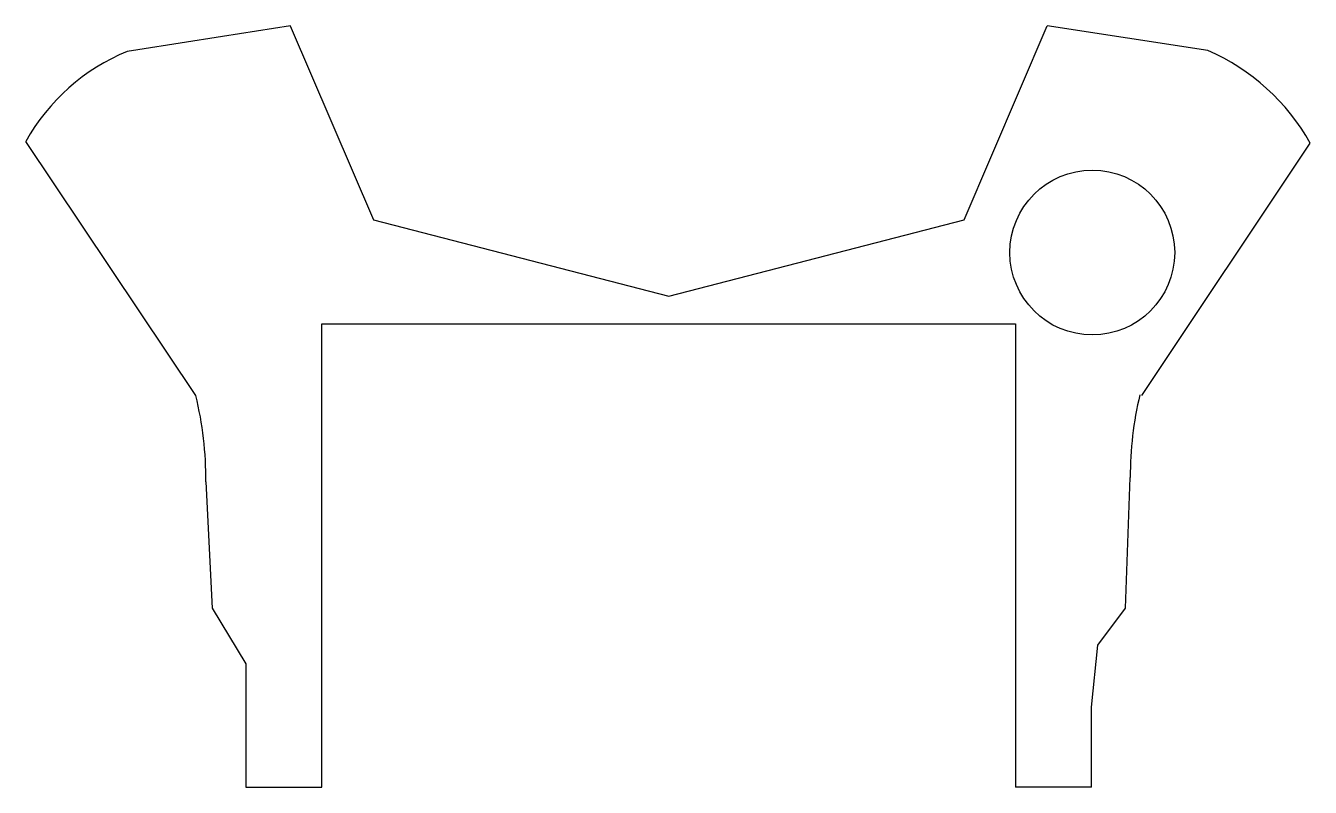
# Model space of a CAD drawing. Header units: millimetres. Extents: x 4.6 to 63.9, y 1.8 to 36.9.
import ezdxf

# ---------------------------------------------------------------- set-up
doc = ezdxf.new("R2010")
doc.units = ezdxf.units.MM
doc.layers.add('Corte exterior', color=1, linetype='Continuous', true_color=0xff0000)

msp = doc.modelspace()

# ---------------------------------------------------------------- linework, layer by layer
at = {"layer": 'Corte exterior'}
for p, q in [((16.817, 36.898), (13.693, 36.409)), ((16.813, 36.906), (20.651, 27.949)), ((59.142, 35.76), (51.731, 36.906)), ((13.693, 36.409), (9.779, 35.797)), ((9.779, 35.797), (9.291, 35.721)), ((12.456, 19.85), (4.609, 31.57)), ((56.089, 19.85), (63.867, 31.492)), ((18.272, 23.155), (33.772, 23.155)), ((18.272, 1.777), (18.272, 23.155)), ((33.772, 23.155), (34.772, 23.155)), ((34.772, 23.155), (50.272, 23.155)), ((50.272, 23.155), (50.272, 1.777)), ((55.341, 10.045), (55.559, 16.069)), ((12.923, 15.862), (13.204, 10.045)), ((13.204, 10.045), (14.771, 7.477)), ((54.066, 8.332), (55.341, 10.045)), ((53.771, 5.477), (54.066, 8.332)), ((14.771, 7.477), (14.771, 4.477)), ((53.771, 1.776), (53.771, 5.477)), ((14.771, 4.477), (14.771, 1.777)), ((14.771, 1.777), (18.272, 1.777)), ((53.771, 1.776), (50.272, 1.777))]:
    msp.add_line(p, q, dxfattribs=at)
msp.add_lwpolyline([(20.654, 27.949), (34.272, 24.432), (47.894, 27.949), (51.731, 36.906)], dxfattribs=at)
msp.add_circle((53.809, 26.441), 3.801, dxfattribs=at)
for centre, radius, start, end in [((12.959, 26.867), 9.584, 112.50167, 150.60988), ((55.15, 26.591), 10, 29.3437, 66.47058), ((-3.338, 15.978), 16.261, 359.58918, 13.77266), ((72.219, 16.069), 16.659, 166.76418, 180)]:
    msp.add_arc(centre, radius, start, end, dxfattribs=at)

doc.saveas('drawing.dxf')
